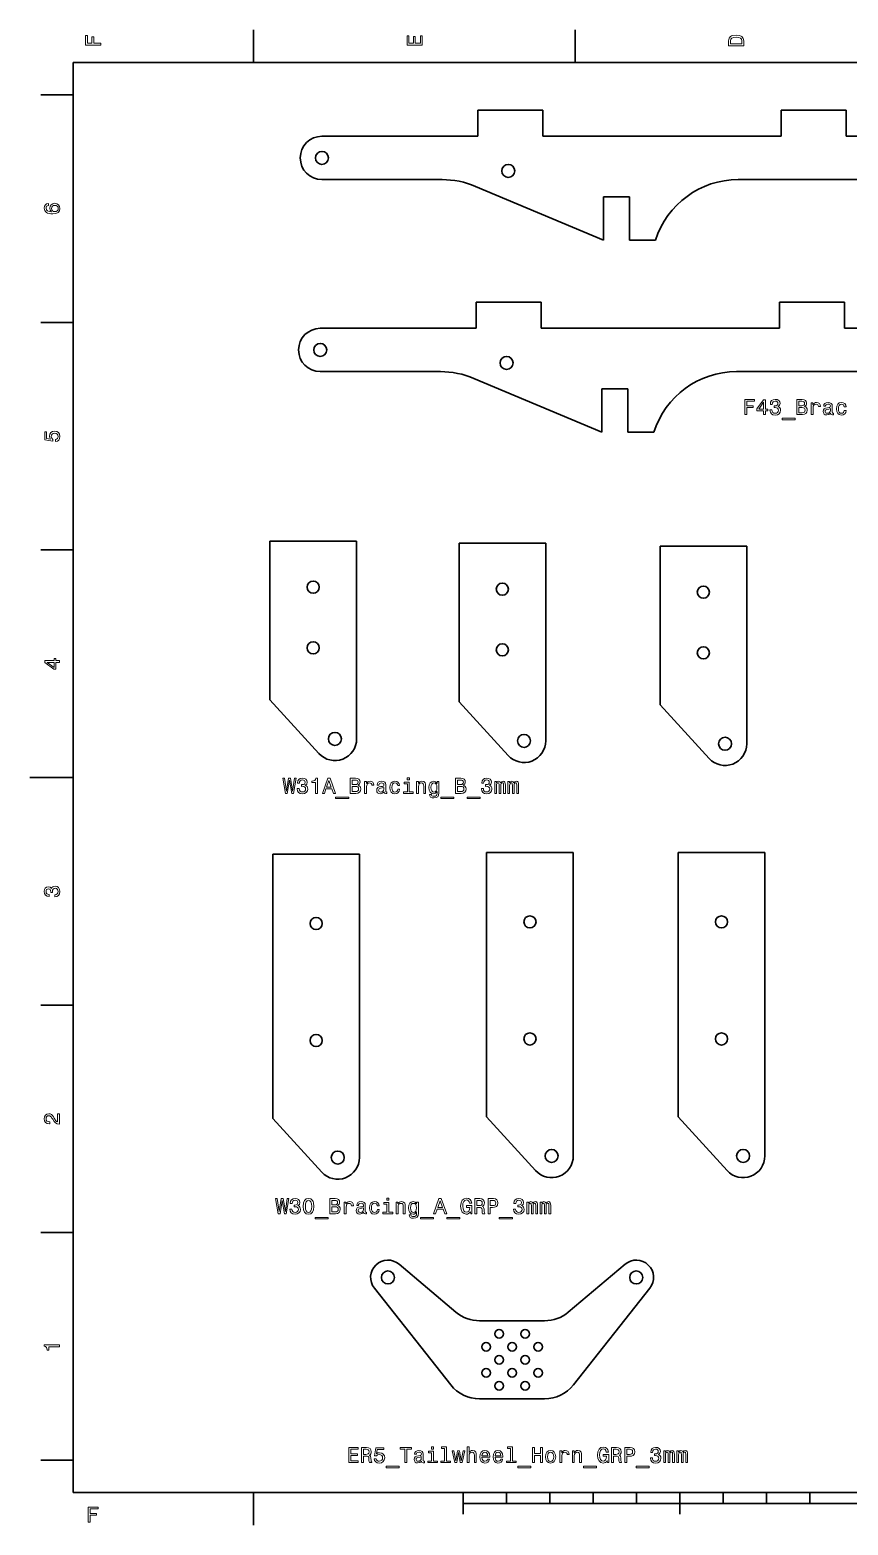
# Model space of a CAD drawing. Extents: x 0 to 400, y 0 to 350.
# Drawn here: x 0 to 188.8, y 2.5 to 347.5 of the extents above; entities that cross this region are included whole.
import ezdxf

# ---------------------------------------------------------------- set-up
doc = ezdxf.new("R2010")
doc.units = 0

msp = doc.modelspace()

# ---------------------------------------------------------------- linework, layer by layer
at = {"color": 7, "lineweight": 35}
for p, q in [((51.599998, 340), (51.599998, 347.5)), ((125.800003, 340), (125.800003, 347.5)), ((390, 340), (10, 340)), ((10, 340), (10, 10)), ((10, 332.5), (2.5, 332.5)), ((103.396164, 328.960968), (118.396164, 328.960968)), ((103.396164, 328.960968), (103.396164, 322.960968)), ((118.396164, 322.960968), (118.396164, 328.960968)), ((173.396164, 328.960968), (188.396164, 328.960968)), ((173.396164, 328.960968), (173.396164, 322.960968)), ((188.396164, 322.960968), (188.396164, 328.960968)), ((67.396164, 322.960968), (103.396164, 322.960968)), ((118.396164, 322.960968), (173.396164, 322.960968)), ((188.396164, 322.960968), (228.396164, 322.960968)), ((67.396164, 312.960968), (95.107346, 312.960968)), ((132.396164, 298.960968), (102.868484, 311.393677)), ((163.474945, 312.960968), (253.317383, 312.960968)), ((132.396164, 308.960968), (132.396164, 298.960968)), ((132.396164, 308.960968), (138.396164, 308.960968)), ((138.396164, 298.960968), (138.396164, 308.960968)), ((138.396164, 298.960968), (144.396164, 298.960968)), ((103.007401, 284.6474), (118.007401, 284.6474)), ((103.007401, 284.6474), (103.007401, 278.6474)), ((118.007401, 278.6474), (118.007401, 284.6474)), ((173.007401, 284.6474), (188.007401, 284.6474)), ((173.007401, 284.6474), (173.007401, 278.6474)), ((188.007401, 278.6474), (188.007401, 284.6474)), ((10, 280), (2.5, 280)), ((67.007401, 278.6474), (103.007401, 278.6474)), ((118.007401, 278.6474), (173.007401, 278.6474)), ((188.007401, 278.6474), (228.007401, 278.6474)), ((67.007401, 268.6474), (94.718582, 268.6474)), ((132.007401, 254.647385), (102.479721, 267.080078)), ((163.086182, 268.6474), (252.928619, 268.6474)), ((132.007401, 264.6474), (132.007401, 254.647385)), ((132.007401, 264.6474), (138.007401, 264.6474)), ((138.007401, 254.647385), (138.007401, 264.6474)), ((138.007401, 254.647385), (144.007401, 254.647385)), ((55.390141, 229.512695), (55.390141, 192.912704)), ((55.390141, 229.512695), (75.390137, 229.512695)), ((75.390137, 183.912704), (75.390137, 229.512695)), ((99.024689, 229.057861), (99.024689, 192.457855)), ((99.024689, 229.057861), (119.024689, 229.057861)), ((119.024689, 183.457855), (119.024689, 229.057861)), ((145.418686, 228.37558), (145.418686, 191.775589)), ((145.418686, 228.37558), (165.418686, 228.37558)), ((165.418686, 182.775589), (165.418686, 228.37558)), ((10, 227.5), (2.5, 227.5)), ((66.699493, 180.539413), (55.390141, 192.912704)), ((110.334045, 180.084564), (99.024689, 192.457855)), ((156.728043, 179.402298), (145.418686, 191.775589)), ((10, 175), (0, 175)), ((56.043617, 157.305878), (56.043617, 96.30587)), ((56.043617, 157.305878), (76.043617, 157.305878)), ((76.043617, 87.30587), (76.043617, 157.305878)), ((105.397903, 157.674194), (105.397903, 96.674194)), ((105.397903, 157.674194), (125.397903, 157.674194)), ((125.397903, 87.674194), (125.397903, 157.674194)), ((149.595779, 157.674194), (149.595779, 96.674194)), ((149.595779, 157.674194), (169.595779, 157.674194)), ((169.595779, 87.674194), (169.595779, 157.674194)), ((10, 122.5), (2.5, 122.5)), ((116.70726, 84.300896), (105.397903, 96.674194)), ((160.905136, 84.300896), (149.595779, 96.674194)), ((67.352974, 83.932571), (56.043617, 96.30587)), ((10, 70), (2.5, 70)), ((98.309738, 51.635418), (85.205719, 62.694073)), ((124.242142, 51.635418), (137.346161, 62.694073)), ((79.488724, 57.155647), (97.128586, 34.854645)), ((143.063156, 57.155647), (125.423294, 34.854645)), ((118.77594, 49.637154), (103.77594, 49.637154)), ((103.77594, 31.637154), (118.77594, 31.637154)), ((10, 17.5), (2.5, 17.5)), ((10, 10), (390, 10)), ((51.599998, 10), (51.599998, 2.5)), ((100, 10), (100, 5)), ((100, 7.5), (300, 7.5)), ((110, 10), (110, 7.5)), ((120, 10), (120, 7.5)), ((130, 10), (130, 7.5)), ((140, 10), (140, 7.5)), ((150, 10), (150, 5)), ((160, 10), (160, 7.5)), ((170, 10), (170, 7.5)), ((180, 10), (180, 7.5))]:
    msp.add_line(p, q, dxfattribs=at)
at = {"color": 7, "lineweight": 13}
for points in [[(16.333214, 343.966156), (16.333214, 344.43515), (14.724424, 344.43515), (14.724424, 345.907776), (14.305836, 345.907776), (14.305836, 344.43515), (13.256845, 344.43515), (13.256845, 346.245697), (12.833214, 346.245697), (12.833214, 343.966156)], [(90.533211, 343.940918), (90.533211, 346.159943), (90.109581, 346.159943), (90.109581, 344.404907), (88.924423, 344.404907), (88.924423, 345.968292), (88.505836, 345.968292), (88.505836, 344.404907), (87.456841, 344.404907), (87.456841, 346.119598), (87.033211, 346.119598), (87.033211, 343.940918)], [(161.2332, 344.994965), (161.2332, 343.829987), (164.7332, 343.829987), (164.7332, 344.994965), (164.622253, 345.544678), (164.284348, 345.953186), (163.734634, 346.205322), (162.9832, 346.296112), (162.216629, 346.215424), (161.914032, 346.114563), (161.671967, 345.973358), (161.344147, 345.56485), (161.263458, 345.297546)], [(161.651794, 344.959656), (161.727432, 345.342957), (161.959427, 345.605194), (162.372971, 345.761536), (162.9832, 345.811951), (163.573257, 345.7565), (163.986801, 345.600159), (164.233917, 345.332855), (164.314606, 344.959656), (164.314606, 344.299011), (161.651794, 344.299011)], [(4.276297, 307.460388), (3.867795, 307.364563), (3.565202, 307.14267), (3.373559, 306.799713), (3.307997, 306.355927), (3.3433, 306.05835), (3.439121, 305.801147), (3.595461, 305.574219), (3.817363, 305.382568), (4.094741, 305.231262), (4.432637, 305.120331), (4.831052, 305.049713), (5.279899, 305.029541), (5.996037, 305.110229), (6.51549, 305.357361), (6.82817, 305.755768), (6.934078, 306.300446), (6.8433, 306.789642), (6.606268, 307.162842), (6.233069, 307.404907), (5.759006, 307.490631), (5.2799, 307.404907), (4.911744, 307.172913), (4.679755, 306.81485), (4.599063, 306.371033), (4.699928, 305.891937), (4.987392, 305.533875), (4.432637, 305.609528), (4.034222, 305.770905), (3.79719, 306.018005), (3.716499, 306.360962), (3.756845, 306.613129), (3.862752, 306.804749), (4.039265, 306.930847), (4.276297, 306.996399)], [(5.764049, 307.001434), (6.081772, 306.945984), (6.323847, 306.804749), (6.485231, 306.57782), (6.535663, 306.29541), (6.48523, 305.997833), (6.328891, 305.770905), (6.086816, 305.624634), (5.769093, 305.579254), (5.456412, 305.6297), (5.21938, 305.770905), (5.068084, 306.002899), (5.012609, 306.315582), (5.068084, 306.587891), (5.214337, 306.804749), (5.451369, 306.945984)], [(164.955322, 258.728149), (165.424347, 258.728149), (165.424347, 260.336945), (166.896973, 260.336945), (166.896973, 260.755524), (165.424347, 260.755524), (165.424347, 261.804504), (167.234863, 261.804504), (167.234863, 262.228149), (164.955322, 262.228149)], [(170.790344, 259.827576), (170.790344, 259.792267), (170.871033, 259.308105), (171.108063, 258.945007), (171.481262, 258.713013), (171.975494, 258.627289), (172.5, 258.713013), (172.893372, 258.934937), (173.145523, 259.287933), (173.236313, 259.741852), (173.195953, 260.039398), (173.085007, 260.281464), (172.903458, 260.468048), (172.661377, 260.604218), (172.989182, 260.876556), (173.105179, 261.310272), (173.029541, 261.703644), (172.812683, 262.00119), (172.459656, 262.187805), (171.975494, 262.253357), (171.521606, 262.172668), (171.17363, 261.950775), (170.946686, 261.597748), (170.871033, 261.128723), (170.871033, 261.093414), (171.319885, 261.093414), (171.360229, 261.416199), (171.491348, 261.648193), (171.703171, 261.789398), (172.000717, 261.839813), (172.26297, 261.799469), (172.454605, 261.693573), (172.570602, 261.522095), (172.615982, 261.2901), (172.570602, 261.042999), (172.44957, 260.876556), (172.237747, 260.775696), (171.950287, 260.745453), (171.753601, 260.750488), (171.753601, 260.352081), (172.000717, 260.362152), (172.318436, 260.316772), (172.555466, 260.19574), (172.696686, 259.999054), (172.747116, 259.741852), (172.691635, 259.449341), (172.54538, 259.232483), (172.3134, 259.096313), (172.005753, 259.050903), (171.688034, 259.101349), (171.456039, 259.252655), (171.309799, 259.49472), (171.254318, 259.827576)], [(178.763687, 260.619354), (179.116714, 260.911865), (179.207489, 261.108551), (179.237747, 261.350616), (179.17218, 261.728882), (178.975494, 262.00119), (178.657776, 262.167633), (178.213974, 262.228149), (176.968292, 262.228149), (176.968292, 258.728149), (178.284576, 258.728149), (178.753601, 258.798767), (179.101578, 259.005524), (179.318436, 259.333344), (179.394089, 259.77713), (179.348694, 260.074677), (179.227661, 260.321808), (179.030975, 260.503357)], [(169.302582, 258.728149), (169.756485, 258.728149), (169.756485, 259.595581), (170.255753, 259.595581), (170.255753, 259.999054), (169.756485, 259.999054), (169.756485, 262.152496), (169.297546, 262.152496), (167.764404, 260.039398), (167.764404, 259.595581), (169.302582, 259.595581)], [(168.188034, 259.999054), (169.302582, 261.567474), (169.302582, 259.999054)], [(178.118149, 260.775696), (177.432266, 260.775696), (177.432266, 261.80957), (178.158493, 261.80957), (178.430832, 261.779297), (178.622467, 261.688538), (178.738464, 261.532196), (178.778809, 261.300201), (178.733429, 261.068207), (178.612381, 260.90683), (178.405609, 260.805969)], [(178.229095, 259.146729), (177.432266, 259.146729), (177.432266, 260.352081), (178.183716, 260.352081), (178.501434, 260.316772), (178.728378, 260.210846), (178.864548, 260.029297), (178.909943, 259.767059), (178.864548, 259.489685), (178.738464, 259.298035), (178.526657, 259.182037)], [(180.291779, 258.728149), (180.73558, 258.728149), (180.73558, 260.276428), (180.780975, 260.649628), (180.917145, 260.916901), (181.139038, 261.078308), (181.4366, 261.133759), (181.658493, 261.09848), (181.824921, 260.997589), (181.925781, 260.826141), (181.96109, 260.594147), (182.409943, 260.594147), (182.349426, 261.002655), (182.182999, 261.295166), (181.905609, 261.47168), (181.527374, 261.532196), (181.270172, 261.491852), (181.048264, 261.390961), (180.851578, 261.219513), (180.695236, 260.987518), (180.695236, 261.436371), (180.291779, 261.436371)], [(184.770172, 259.081177), (184.770172, 259.06604), (184.79538, 258.894562), (184.871033, 258.773529), (185.188751, 258.677704), (185.435883, 258.718048), (185.435883, 259.061005), (185.329971, 259.045868), (185.188751, 259.11142), (185.163544, 259.313171), (185.163544, 260.715179), (185.103027, 261.073242), (184.926514, 261.325409), (184.618866, 261.476715), (184.18515, 261.532196), (183.76152, 261.47168), (183.448837, 261.300201), (183.252151, 261.032898), (183.1866, 260.679871), (183.1866, 260.649628), (183.585007, 260.649628), (183.620316, 260.86142), (183.731262, 261.012726), (183.912811, 261.103516), (184.170029, 261.138824), (184.417145, 261.113586), (184.593658, 261.037933), (184.699554, 260.90683), (184.734863, 260.725281), (184.714691, 260.513458), (184.634003, 260.407532), (184.432266, 260.357117), (184.054031, 260.316772), (183.620316, 260.225983), (183.312683, 260.064606), (183.131119, 259.812439), (183.075638, 259.43924), (183.126068, 259.106384), (183.28241, 258.859283), (183.534576, 258.702942), (183.882568, 258.647461), (184.351578, 258.753357)], [(184.719742, 259.67627), (184.65921, 259.414032), (184.497833, 259.212311), (184.255753, 259.081177), (183.958206, 259.035797), (183.766571, 259.061005), (183.630402, 259.141693), (183.544662, 259.282898), (183.51944, 259.479584), (183.539627, 259.656097), (183.620316, 259.782196), (183.943085, 259.923401), (184.351578, 259.983917), (184.719742, 260.10495)], [(187.92218, 260.538666), (188.360947, 260.538666), (188.270172, 260.942139), (188.053314, 261.259857), (187.715408, 261.456543), (187.276657, 261.532196), (186.792511, 261.431305), (186.424347, 261.148895), (186.192352, 260.689972), (186.111664, 260.074677), (186.187317, 259.464447), (186.414261, 259.010559), (186.772339, 258.728149), (187.26152, 258.632324), (187.695236, 258.707977), (188.033142, 258.9198), (188.265121, 259.252655), (188.365997, 259.696442), (187.942352, 259.696442), (187.866714, 259.414032), (187.725494, 259.202209), (187.523773, 259.071075), (187.276657, 259.030731), (186.969025, 259.096313), (186.747116, 259.298035), (186.610947, 259.625854), (186.565552, 260.089813), (186.610947, 260.543701), (186.752151, 260.871521), (186.979095, 261.073242), (187.276657, 261.14386), (187.538895, 261.09848), (187.73558, 260.982483), (187.866714, 260.790833)], [(173.579239, 257.890961), (173.579239, 257.537933), (176.615265, 257.537933), (176.615265, 257.890961)], [(5.920389, 252.499283), (6.333934, 252.610229), (6.656701, 252.857361), (6.858429, 253.220474), (6.934078, 253.684448), (6.8433, 254.193817), (6.596182, 254.592224), (6.20281, 254.844391), (5.698487, 254.940201), (5.229467, 254.854477), (4.861311, 254.612396), (4.624279, 254.234161), (4.538545, 253.744965), (4.599063, 253.366714), (4.76549, 253.074219), (3.822406, 253.215424), (3.822406, 254.748566), (3.408862, 254.748566), (3.408862, 252.877533), (5.26477, 252.600143), (5.26477, 253.003601), (5.027738, 253.296112), (4.942003, 253.669312), (4.997478, 253.992081), (5.158862, 254.239197), (5.40598, 254.395538), (5.723703, 254.451019), (6.041427, 254.395538), (6.288545, 254.234161), (6.444885, 253.987045), (6.50036, 253.669312), (6.465058, 253.402023), (6.349063, 253.195251), (6.167507, 253.043961), (5.920389, 252.968307)], [(6.833213, 201.52739), (6.833213, 201.981277), (5.965778, 201.981277), (5.965778, 202.48056), (5.56232, 202.48056), (5.56232, 201.981277), (3.408862, 201.981277), (3.408862, 201.522339), (5.521974, 199.989197), (5.965778, 199.989197), (5.965778, 201.52739)], [(5.56232, 200.412827), (3.993876, 201.52739), (5.56232, 201.52739)], [(58.958126, 171.331955), (59.401928, 171.331955), (59.906254, 174.367981), (60.425705, 171.331955), (60.849335, 171.331955), (61.464611, 174.837006), (61.06115, 174.837006), (60.627434, 171.856445), (60.128155, 174.837006), (59.689392, 174.837006), (59.200199, 171.856445), (58.766483, 174.837006), (58.35294, 174.837006)], [(61.676426, 172.431381), (61.676426, 172.396072), (61.757118, 171.911926), (61.994148, 171.548813), (62.367348, 171.316818), (62.861584, 171.231094), (63.386078, 171.316818), (63.779449, 171.538727), (64.031616, 171.891754), (64.122391, 172.345642), (64.082047, 172.643188), (63.971092, 172.885269), (63.789536, 173.071869), (63.547462, 173.208038), (63.875275, 173.480377), (63.991268, 173.914093), (63.915619, 174.307465), (63.698761, 174.605011), (63.345734, 174.791611), (62.861584, 174.857178), (62.407692, 174.776474), (62.059711, 174.554581), (61.832764, 174.201553), (61.757118, 173.732529), (61.757118, 173.697235), (62.205963, 173.697235), (62.246311, 174.019989), (62.377434, 174.251984), (62.589249, 174.393188), (62.886799, 174.443634), (63.149048, 174.403275), (63.340691, 174.297379), (63.456684, 174.1259), (63.502075, 173.893921), (63.456684, 173.64679), (63.335648, 173.480377), (63.123833, 173.379501), (62.836369, 173.349243), (62.639683, 173.354294), (62.639683, 172.955872), (62.886799, 172.965958), (63.204521, 172.920578), (63.441555, 172.79953), (63.582764, 172.602844), (63.633198, 172.345642), (63.577721, 172.053131), (63.431469, 171.836273), (63.199478, 171.700104), (62.891842, 171.654724), (62.57412, 171.705154), (62.342133, 171.856445), (62.195877, 172.098526), (62.140404, 172.431381)], [(65.892563, 171.331955), (66.351494, 171.331955), (66.351494, 174.857178), (66.00856, 174.857178), (65.917778, 174.54953), (65.736221, 174.342758), (65.458847, 174.221725), (65.075562, 174.181381), (65.075562, 173.823303), (65.892563, 173.823303)], [(67.486221, 171.331955), (67.950203, 171.331955), (68.318359, 172.360779), (69.715332, 172.360779), (70.083488, 171.331955), (70.557549, 171.331955), (69.276566, 174.837006), (68.762161, 174.837006)], [(68.479736, 172.789444), (69.019363, 174.332672), (69.55899, 172.789444)], [(75.721817, 173.22316), (76.074844, 173.515671), (76.165619, 173.712357), (76.195877, 173.954437), (76.130318, 174.332672), (75.933632, 174.605011), (75.615906, 174.771439), (75.172104, 174.831955), (73.926422, 174.831955), (73.926422, 171.331955), (75.242706, 171.331955), (75.711731, 171.402557), (76.059708, 171.609329), (76.276566, 171.937149), (76.352219, 172.380951), (76.306831, 172.678497), (76.185791, 172.925613), (75.989105, 173.107178)], [(75.076279, 173.379501), (74.390404, 173.379501), (74.390404, 174.413361), (75.116623, 174.413361), (75.388962, 174.383102), (75.580605, 174.292328), (75.696594, 174.135986), (75.736946, 173.904007), (75.691559, 173.672012), (75.570518, 173.510635), (75.363747, 173.40976)], [(75.187233, 171.750549), (74.390404, 171.750549), (74.390404, 172.955872), (75.141846, 172.955872), (75.459564, 172.920578), (75.686508, 172.814667), (75.822678, 172.633102), (75.868073, 172.370865), (75.822678, 172.093475), (75.696594, 171.90184), (75.484787, 171.785843)], [(77.249908, 171.331955), (77.693718, 171.331955), (77.693718, 172.880219), (77.739105, 173.253418), (77.875275, 173.520721), (78.097176, 173.682098), (78.39473, 173.737579), (78.616623, 173.702271), (78.783051, 173.60141), (78.883919, 173.429932), (78.91922, 173.197952), (79.368073, 173.197952), (79.307549, 173.606445), (79.141121, 173.898956), (78.863747, 174.07547), (78.485504, 174.135986), (78.228302, 174.095642), (78.006393, 173.994781), (77.809708, 173.823303), (77.653366, 173.591324), (77.653366, 174.040161), (77.249908, 174.040161)], [(81.728302, 171.684982), (81.728302, 171.669846), (81.753517, 171.498383), (81.829163, 171.37735), (82.146889, 171.281525), (82.394005, 171.321869), (82.394005, 171.66481), (82.288101, 171.649673), (82.146889, 171.71524), (82.121674, 171.916977), (82.121674, 173.318985), (82.061157, 173.677063), (81.884644, 173.929214), (81.577003, 174.080521), (81.143288, 174.135986), (80.71965, 174.07547), (80.406975, 173.904007), (80.210289, 173.636703), (80.14473, 173.283691), (80.14473, 173.253418), (80.543137, 173.253418), (80.578445, 173.46524), (80.689392, 173.616531), (80.870949, 173.707321), (81.128159, 173.742615), (81.375275, 173.717407), (81.551788, 173.641754), (81.657692, 173.510635), (81.692993, 173.329071), (81.672821, 173.117264), (81.592133, 173.011353), (81.390404, 172.960922), (81.012161, 172.920578), (80.578445, 172.829788), (80.270805, 172.668411), (80.089249, 172.416245), (80.033775, 172.043045), (80.084206, 171.71019), (80.240547, 171.463074), (80.492706, 171.306732), (80.840691, 171.251266), (81.309708, 171.357178)], [(81.677872, 172.280075), (81.617348, 172.017838), (81.455963, 171.816101), (81.21389, 171.684982), (80.916336, 171.639587), (80.724701, 171.66481), (80.588531, 171.745499), (80.502792, 171.886703), (80.477577, 172.083389), (80.497757, 172.259903), (80.578445, 172.385986), (80.901215, 172.527206), (81.309708, 172.587723), (81.677872, 172.708755)], [(84.880318, 173.142471), (85.319077, 173.142471), (85.228302, 173.545929), (85.011444, 173.863663), (84.673546, 174.060349), (84.234787, 174.135986), (83.750633, 174.035126), (83.382477, 173.752701), (83.15049, 173.293777), (83.069794, 172.678497), (83.145447, 172.068268), (83.372391, 171.61438), (83.730461, 171.331955), (84.21965, 171.23613), (84.653374, 171.311783), (84.991272, 171.52359), (85.223251, 171.856445), (85.32412, 172.300247), (84.90049, 172.300247), (84.824844, 172.017838), (84.683632, 171.806015), (84.481903, 171.674896), (84.234787, 171.634552), (83.927147, 171.700104), (83.705246, 171.90184), (83.569077, 172.229645), (83.523689, 172.693634), (83.569077, 173.147522), (83.710289, 173.475327), (83.937233, 173.677063), (84.234787, 173.747665), (84.497032, 173.702271), (84.693718, 173.586273), (84.824844, 173.394638)], [(87.548187, 171.705154), (87.548187, 173.949387), (86.408417, 173.949387), (86.408417, 173.571152), (87.104378, 173.571152), (87.104378, 171.705154), (86.196594, 171.705154), (86.196594, 171.331955), (88.466049, 171.331955), (88.466049, 171.705154)], [(87.563309, 174.952988), (87.094292, 174.952988), (87.094292, 174.448669), (87.563309, 174.448669)], [(89.227577, 171.331955), (89.671379, 171.331955), (89.671379, 172.895355), (89.716766, 173.253418), (89.863022, 173.515671), (90.089966, 173.677063), (90.392563, 173.737579), (90.634636, 173.687149), (90.785934, 173.55098), (90.861588, 173.324036), (90.886795, 173.021439), (90.886795, 171.331955), (91.330597, 171.331955), (91.330597, 173.112213), (91.310425, 173.470276), (91.21965, 173.767838), (90.922104, 174.040161), (90.45813, 174.135986), (90.20092, 174.100693), (89.984062, 174.004868), (89.797462, 173.843475), (89.651207, 173.626617), (89.651207, 174.040161), (89.227577, 174.040161)], [(94.371674, 171.452988), (94.371674, 174.040161), (93.948036, 174.040161), (93.948036, 173.60141), (93.600052, 173.999817), (93.388237, 174.100693), (93.151207, 174.135986), (92.722534, 174.035126), (92.389679, 173.752701), (92.172821, 173.298813), (92.097168, 172.688583), (92.172821, 172.073303), (92.389679, 171.619415), (92.722534, 171.331955), (93.151207, 171.23613), (93.39328, 171.271439), (93.595016, 171.362213), (93.948036, 171.745499), (93.948036, 171.362213), (93.907692, 171.059616), (93.796738, 170.842758), (93.584923, 170.716675), (93.267197, 170.671295), (92.989822, 170.701553), (92.793137, 170.777206), (92.677139, 170.908325), (92.641846, 171.084839), (92.213165, 171.084839), (92.213165, 171.064667), (92.278732, 170.741898), (92.480453, 170.499817), (92.803223, 170.343475), (93.241989, 170.28801), (93.766479, 170.363663), (94.114464, 170.57547), (94.31115, 170.943634)], [(92.556107, 172.688583), (92.601494, 173.137436), (92.737663, 173.470276), (92.949478, 173.666962), (93.231903, 173.737579), (93.529449, 173.666962), (93.75135, 173.470276), (93.88752, 173.137436), (93.93795, 172.688583), (93.88752, 172.229645), (93.75135, 171.90184), (93.529449, 171.700104), (93.231903, 171.634552), (92.949478, 171.700104), (92.737663, 171.90184), (92.601494, 172.234695)], [(100.009995, 173.22316), (100.363022, 173.515671), (100.453796, 173.712357), (100.484055, 173.954437), (100.418495, 174.332672), (100.221809, 174.605011), (99.904083, 174.771439), (99.460281, 174.831955), (98.214607, 174.831955), (98.214607, 171.331955), (99.530884, 171.331955), (99.999908, 171.402557), (100.347893, 171.609329), (100.564751, 171.937149), (100.640396, 172.380951), (100.595009, 172.678497), (100.473969, 172.925613), (100.277283, 173.107178)], [(99.364456, 173.379501), (98.678581, 173.379501), (98.678581, 174.413361), (99.404808, 174.413361), (99.677139, 174.383102), (99.86879, 174.292328), (99.984779, 174.135986), (100.025124, 173.904007), (99.979736, 173.672012), (99.858704, 173.510635), (99.651924, 173.40976)], [(99.475418, 171.750549), (98.678581, 171.750549), (98.678581, 172.955872), (99.430023, 172.955872), (99.747742, 172.920578), (99.974693, 172.814667), (100.110855, 172.633102), (100.15625, 172.370865), (100.110855, 172.093475), (99.984779, 171.90184), (99.772964, 171.785843)], [(104.18074, 172.431381), (104.18074, 172.396072), (104.261429, 171.911926), (104.498466, 171.548813), (104.871666, 171.316818), (105.365906, 171.231094), (105.890396, 171.316818), (106.283768, 171.538727), (106.535934, 171.891754), (106.626709, 172.345642), (106.586365, 172.643188), (106.47541, 172.885269), (106.293854, 173.071869), (106.051781, 173.208038), (106.379593, 173.480377), (106.495583, 173.914093), (106.419937, 174.307465), (106.203079, 174.605011), (105.850052, 174.791611), (105.365906, 174.857178), (104.91201, 174.776474), (104.564026, 174.554581), (104.337082, 174.201553), (104.261429, 173.732529), (104.261429, 173.697235), (104.710281, 173.697235), (104.750626, 174.019989), (104.881752, 174.251984), (105.093567, 174.393188), (105.391113, 174.443634), (105.653366, 174.403275), (105.845009, 174.297379), (105.960999, 174.1259), (106.006393, 173.893921), (105.960999, 173.64679), (105.839966, 173.480377), (105.628143, 173.379501), (105.340683, 173.349243), (105.143997, 173.354294), (105.143997, 172.955872), (105.391113, 172.965958), (105.708839, 172.920578), (105.945877, 172.79953), (106.087082, 172.602844), (106.137512, 172.345642), (106.082039, 172.053131), (105.935791, 171.836273), (105.703796, 171.700104), (105.396164, 171.654724), (105.078438, 171.705154), (104.846451, 171.856445), (104.700195, 172.098526), (104.644714, 172.431381)], [(107.267197, 171.331955), (107.675697, 171.331955), (107.675697, 173.142471), (107.700912, 173.41481), (107.776566, 173.611496), (107.892563, 173.727493), (108.043854, 173.772873), (108.164886, 173.732529), (108.245583, 173.631668), (108.285934, 173.46019), (108.301056, 173.233246), (108.301056, 171.331955), (108.684341, 171.331955), (108.684341, 173.142471), (108.709564, 173.40976), (108.78521, 173.606445), (108.90625, 173.727493), (109.057541, 173.772873), (109.178581, 173.732529), (109.259277, 173.631668), (109.309708, 173.233246), (109.309708, 171.331955), (109.718201, 171.331955), (109.718201, 173.202988), (109.692993, 173.591324), (109.612297, 173.88887), (109.450912, 174.070435), (109.188667, 174.135986), (108.881027, 174.035126), (108.643997, 173.742615), (108.457397, 174.030075), (108.144714, 174.135986), (107.857254, 174.035126), (107.660568, 173.752701), (107.660568, 174.040161), (107.267197, 174.040161)], [(110.303223, 171.331955), (110.711716, 171.331955), (110.711716, 173.142471), (110.736938, 173.41481), (110.812584, 173.611496), (110.928574, 173.727493), (111.07988, 173.772873), (111.200912, 173.732529), (111.281601, 173.631668), (111.321953, 173.46019), (111.337082, 173.233246), (111.337082, 171.331955), (111.720367, 171.331955), (111.720367, 173.142471), (111.745583, 173.40976), (111.821228, 173.606445), (111.942268, 173.727493), (112.093567, 173.772873), (112.2146, 173.732529), (112.295296, 173.631668), (112.345726, 173.233246), (112.345726, 171.331955), (112.754227, 171.331955), (112.754227, 173.202988), (112.729012, 173.591324), (112.648315, 173.88887), (112.486938, 174.070435), (112.224686, 174.135986), (111.917053, 174.035126), (111.680023, 173.742615), (111.493423, 174.030075), (111.18074, 174.135986), (110.89328, 174.035126), (110.696594, 173.752701), (110.696594, 174.040161), (110.303223, 174.040161)], [(70.537376, 170.494781), (70.537376, 170.141754), (73.573402, 170.141754), (73.573402, 170.494781)], [(94.825562, 170.494781), (94.825562, 170.141754), (97.86158, 170.141754), (97.86158, 170.494781)], [(100.897598, 170.494781), (100.897598, 170.141754), (103.933624, 170.141754), (103.933624, 170.494781)], [(5.733789, 147.479111), (5.769093, 147.479111), (6.253242, 147.559799), (6.616354, 147.796829), (6.848343, 148.170029), (6.934078, 148.664276), (6.848343, 149.188766), (6.626441, 149.582138), (6.273415, 149.834305), (5.819525, 149.925079), (5.521974, 149.884735), (5.2799, 149.773788), (5.0933, 149.592224), (4.957133, 149.350143), (4.684798, 149.677963), (4.251081, 149.793961), (3.857709, 149.718307), (3.560158, 149.50145), (3.373559, 149.148422), (3.307997, 148.664276), (3.388689, 148.210388), (3.610591, 147.862396), (3.963617, 147.635452), (4.432637, 147.559799), (4.467939, 147.559799), (4.467939, 148.008652), (4.145173, 148.048996), (3.913184, 148.180115), (3.771974, 148.391937), (3.721542, 148.689484), (3.761888, 148.951736), (3.867795, 149.143372), (4.039265, 149.259369), (4.271254, 149.304764), (4.518372, 149.259369), (4.684798, 149.138336), (4.785663, 148.926514), (4.815922, 148.639053), (4.810879, 148.442368), (5.209294, 148.442368), (5.199208, 148.689484), (5.244596, 149.007217), (5.365634, 149.244247), (5.56232, 149.385452), (5.819525, 149.435883), (6.112032, 149.380417), (6.328891, 149.234161), (6.465058, 149.002167), (6.510447, 148.694534), (6.460014, 148.376801), (6.308718, 148.144821), (6.066643, 147.998566), (5.733789, 147.943085)], [(6.833213, 95.019447), (6.833213, 97.425072), (6.399496, 97.425072), (6.399496, 95.523773), (6.162464, 95.629684), (5.965778, 95.811241), (5.607709, 96.371033), (5.456412, 96.668587), (5.239553, 97.001442), (4.987392, 97.238472), (4.689841, 97.374641), (4.351945, 97.425072), (3.928314, 97.339333), (3.595461, 97.102303), (3.383646, 96.739189), (3.307997, 96.270172), (3.393732, 95.786018), (3.630764, 95.41787), (4.009006, 95.180832), (4.508286, 95.100143), (4.578891, 95.100143), (4.578891, 95.559074), (4.538545, 95.559074), (4.195605, 95.604462), (3.943444, 95.740631), (3.782061, 95.957489), (3.726585, 96.244957), (3.777017, 96.53746), (3.903098, 96.754318), (4.099784, 96.895531), (4.346902, 96.945961), (4.578891, 96.91066), (4.775577, 96.814842), (4.947046, 96.653458), (5.098343, 96.431557), (5.259727, 96.134003), (5.572406, 95.639771), (5.90526, 95.291786), (6.308718, 95.085014), (6.818084, 95.019447)], [(57.279266, 74.336411), (57.723068, 74.336411), (58.227394, 77.372437), (58.746845, 74.336411), (59.170475, 74.336411), (59.785751, 77.841454), (59.38229, 77.841454), (58.948574, 74.860909), (58.449295, 77.841454), (58.010532, 77.841454), (57.521339, 74.860909), (57.087624, 77.841454), (56.67408, 77.841454)], [(59.997566, 75.435837), (59.997566, 75.400528), (60.078259, 74.916382), (60.315289, 74.553268), (60.688488, 74.321281), (61.182724, 74.235542), (61.707218, 74.321281), (62.100594, 74.543182), (62.352753, 74.89621), (62.443531, 75.350098), (62.403183, 75.647652), (62.292233, 75.889725), (62.11068, 76.076324), (61.868603, 76.212494), (62.196411, 76.484825), (62.312408, 76.918541), (62.236759, 77.311913), (62.019901, 77.609467), (61.666874, 77.796066), (61.182724, 77.861626), (60.728832, 77.780937), (60.380852, 77.559036), (60.153904, 77.206009), (60.078259, 76.736984), (60.078259, 76.701683), (60.527103, 76.701683), (60.567451, 77.024452), (60.698574, 77.256439), (60.910389, 77.397652), (61.207939, 77.448082), (61.470188, 77.407738), (61.661831, 77.301826), (61.777824, 77.130356), (61.823212, 76.898369), (61.777824, 76.651253), (61.656788, 76.484825), (61.444973, 76.383965), (61.157509, 76.353699), (60.960823, 76.358742), (60.960823, 75.960327), (61.207939, 75.970413), (61.525665, 75.925026), (61.762695, 75.803993), (61.903904, 75.607307), (61.954338, 75.350098), (61.898861, 75.057594), (61.752609, 74.840736), (61.520622, 74.704567), (61.212982, 74.65918), (60.89526, 74.70961), (60.663273, 74.860909), (60.517017, 75.102982), (60.461544, 75.435837)], [(63.089066, 76.046066), (63.164711, 75.25428), (63.401745, 74.689438), (63.779987, 74.346497), (64.304482, 74.235542), (64.823936, 74.346497), (65.202179, 74.689438), (65.434166, 75.25428), (65.514854, 76.046066), (65.434166, 76.832809), (65.338341, 77.145485), (65.202179, 77.402695), (64.823936, 77.745636), (64.304482, 77.861626), (63.779987, 77.745636), (63.401745, 77.397652), (63.164711, 76.832809)], [(63.573215, 76.046066), (63.61356, 76.656296), (63.739639, 77.095055), (63.966587, 77.352264), (64.304482, 77.443039), (64.637337, 77.352264), (64.864281, 77.095055), (64.990364, 76.656296), (65.030708, 76.046066), (64.990364, 75.430794), (64.864281, 74.992027), (64.637337, 74.734825), (64.304482, 74.649094), (63.966587, 74.734825), (63.739639, 74.992027), (63.61356, 75.430794)], [(71.006927, 76.227623), (71.359955, 76.520126), (71.450737, 76.716812), (71.480995, 76.958893), (71.415436, 77.337128), (71.21875, 77.609467), (70.901024, 77.775894), (70.457222, 77.836411), (69.21154, 77.836411), (69.21154, 74.336411), (70.527824, 74.336411), (70.996841, 74.407013), (71.344826, 74.613785), (71.561684, 74.941597), (71.637337, 75.385399), (71.591949, 75.682953), (71.470909, 75.930069), (71.274223, 76.111626)], [(70.361397, 76.383965), (69.675522, 76.383965), (69.675522, 77.417824), (70.401749, 77.417824), (70.67408, 77.387566), (70.865723, 77.296783), (70.981712, 77.140442), (71.022064, 76.908455), (70.976669, 76.676468), (70.855637, 76.515083), (70.648865, 76.414223)], [(70.472351, 74.754997), (69.675522, 74.754997), (69.675522, 75.960327), (70.426956, 75.960327), (70.744682, 75.925026), (70.971626, 75.819122), (71.107796, 75.637566), (71.153183, 75.375313), (71.107796, 75.097939), (70.981712, 74.906296), (70.769897, 74.790298)], [(72.535027, 74.336411), (72.978836, 74.336411), (72.978836, 75.884682), (73.024223, 76.257881), (73.160393, 76.525169), (73.382294, 76.686554), (73.67984, 76.742027), (73.901749, 76.706726), (74.068169, 76.605865), (74.169037, 76.434395), (74.204338, 76.202408), (74.653183, 76.202408), (74.592667, 76.610909), (74.426239, 76.903412), (74.148865, 77.079926), (73.770622, 77.140442), (73.513412, 77.100098), (73.291512, 76.999237), (73.094826, 76.827766), (72.938492, 76.595779), (72.938492, 77.044624), (72.535027, 77.044624)], [(77.013412, 74.689438), (77.013412, 74.674309), (77.038635, 74.502838), (77.114281, 74.381798), (77.432007, 74.28598), (77.679123, 74.326324), (77.679123, 74.669266), (77.573212, 74.654137), (77.432007, 74.719696), (77.406784, 74.921425), (77.406784, 76.323441), (77.346268, 76.681511), (77.169754, 76.93367), (76.862122, 77.084969), (76.428406, 77.140442), (76.004768, 77.079926), (75.692093, 76.908455), (75.495407, 76.641167), (75.42984, 76.288139), (75.42984, 76.257881), (75.828255, 76.257881), (75.863556, 76.469696), (75.97451, 76.620995), (76.156067, 76.711769), (76.413269, 76.74707), (76.660393, 76.721855), (76.836899, 76.64621), (76.94281, 76.515083), (76.978111, 76.333527), (76.957939, 76.121712), (76.877251, 76.015808), (76.675522, 75.96537), (76.297279, 75.925026), (75.863556, 75.834251), (75.555923, 75.672867), (75.374367, 75.420708), (75.318893, 75.047508), (75.369324, 74.714653), (75.525665, 74.467537), (75.777824, 74.311195), (76.125809, 74.255722), (76.594826, 74.361626)], [(80.165436, 76.146927), (80.604195, 76.146927), (80.513412, 76.550385), (80.296555, 76.868111), (79.958664, 77.064796), (79.519897, 77.140442), (79.035751, 77.039581), (78.667595, 76.757156), (78.435608, 76.298225), (78.354919, 75.682953), (78.430565, 75.072723), (78.657509, 74.618828), (79.015579, 74.336411), (79.504776, 74.240593), (79.938492, 74.316238), (80.276382, 74.528053), (80.508377, 74.860909), (80.609238, 75.30471), (80.185608, 75.30471), (80.109955, 75.022293), (79.96875, 74.810471), (79.767021, 74.679352), (79.519897, 74.639008), (79.212265, 74.704567), (78.990364, 74.906296), (78.854195, 75.234108), (78.808807, 75.698082), (78.854195, 76.15197), (78.995407, 76.479782), (79.222351, 76.681511), (79.519897, 76.752113), (79.78215, 76.706726), (79.978836, 76.590736), (80.109955, 76.399094)], [(82.833298, 74.70961), (82.833298, 76.953842), (81.693527, 76.953842), (81.693527, 76.575607), (82.389496, 76.575607), (82.389496, 74.70961), (81.48172, 74.70961), (81.48172, 74.336411), (83.751167, 74.336411), (83.751167, 74.70961)], [(82.848434, 77.957451), (82.37941, 77.957451), (82.37941, 77.453125), (82.848434, 77.453125)], [(84.512695, 74.336411), (84.956497, 74.336411), (84.956497, 75.899811), (85.001892, 76.257881), (85.14814, 76.520126), (85.375092, 76.681511), (85.677681, 76.742027), (85.919754, 76.691597), (86.071053, 76.555428), (86.146698, 76.328484), (86.171921, 76.025894), (86.171921, 74.336411), (86.615723, 74.336411), (86.615723, 76.116669), (86.595551, 76.474739), (86.504768, 76.772293), (86.207222, 77.044624), (85.74324, 77.140442), (85.486038, 77.105141), (85.26918, 77.009323), (85.082581, 76.847939), (84.936325, 76.631081), (84.936325, 77.044624), (84.512695, 77.044624)], [(89.656784, 74.457451), (89.656784, 77.044624), (89.233154, 77.044624), (89.233154, 76.605865), (88.885178, 77.00428), (88.673355, 77.105141), (88.436325, 77.140442), (88.007652, 77.039581), (87.674797, 76.757156), (87.457939, 76.303268), (87.382294, 75.693039), (87.457939, 75.077766), (87.674797, 74.623871), (88.007652, 74.336411), (88.436325, 74.240593), (88.678398, 74.275894), (88.880127, 74.366669), (89.233154, 74.749954), (89.233154, 74.366669), (89.19281, 74.064079), (89.081863, 73.847214), (88.870041, 73.721138), (88.552322, 73.675751), (88.27494, 73.706009), (88.078255, 73.781654), (87.962265, 73.912781), (87.926956, 74.089294), (87.498283, 74.089294), (87.498283, 74.069122), (87.563843, 73.746353), (87.765579, 73.50428), (88.088341, 73.347939), (88.5271, 73.292465), (89.051598, 73.368111), (89.399582, 73.579926), (89.596268, 73.948082)], [(87.841225, 75.693039), (87.886612, 76.141884), (88.022781, 76.474739), (88.234596, 76.671425), (88.517014, 76.742027), (88.814568, 76.671425), (89.036469, 76.474739), (89.172638, 76.141884), (89.223068, 75.693039), (89.172638, 75.234108), (89.036469, 74.906296), (88.814568, 74.704567), (88.517014, 74.639008), (88.234596, 74.704567), (88.022781, 74.906296), (87.886612, 75.239151)], [(93.131569, 74.336411), (93.595551, 74.336411), (93.963699, 75.365227), (95.360672, 75.365227), (95.728836, 74.336411), (96.202896, 74.336411), (94.921913, 77.841454), (94.407501, 77.841454)], [(94.125084, 75.7939), (94.664711, 77.337128), (95.20433, 75.7939)], [(101.659668, 74.805428), (101.745399, 74.336411), (101.997559, 74.336411), (101.997559, 76.227623), (100.721619, 76.227623), (100.721619, 75.79895), (101.508369, 75.79895), (101.508369, 75.768684), (101.447845, 75.30471), (101.286469, 74.961769), (101.039352, 74.744911), (100.731712, 74.674309), (100.388771, 74.765083), (100.121475, 75.037422), (99.950012, 75.486267), (99.889496, 76.10154), (99.944962, 76.711769), (100.11644, 77.160622), (100.388771, 77.432953), (100.756927, 77.52877), (101.009087, 77.47834), (101.215866, 77.337128), (101.367157, 77.100098), (101.452896, 76.782379), (101.952171, 76.782379), (101.821045, 77.266525), (101.573929, 77.629639), (101.225952, 77.85154), (100.787186, 77.932236), (100.212257, 77.806152), (99.778542, 77.437996), (99.50116, 76.858025), (99.405342, 76.086411), (99.50116, 75.309753), (99.778542, 74.729782), (100.187042, 74.361626), (100.701447, 74.240593), (100.988914, 74.280937), (101.246124, 74.381798), (101.468018, 74.558311)], [(102.648132, 74.336411), (103.117157, 74.336411), (103.117157, 75.814079), (103.596268, 75.814079), (103.949287, 75.79895), (104.171188, 75.72834), (104.292229, 75.561913), (104.342659, 75.264366), (104.367874, 74.810471), (104.398132, 74.512924), (104.458656, 74.336411), (104.98819, 74.336411), (104.98819, 74.432228), (104.8722, 74.573441), (104.831856, 74.835693), (104.796555, 75.400528), (104.710815, 75.819122), (104.594818, 75.950241), (104.413269, 76.046066), (104.61499, 76.172142), (104.75621, 76.348656), (104.846985, 76.570557), (104.877243, 76.837852), (104.806641, 77.261482), (104.604904, 77.579208), (104.272057, 77.770851), (103.818161, 77.836411), (102.648132, 77.836411)], [(103.687042, 77.407738), (103.994675, 77.37748), (104.211533, 77.281654), (104.347702, 77.105141), (104.393097, 76.827766), (104.342659, 76.535255), (104.206497, 76.358742), (103.974503, 76.267967), (103.656784, 76.242752), (103.117157, 76.242752), (103.117157, 77.407738)], [(105.744675, 74.336411), (106.208649, 74.336411), (106.208649, 75.814079), (106.723068, 75.814079), (107.242516, 75.839294), (107.656059, 76.015808), (107.923355, 76.358742), (108.01413, 76.827766), (107.943527, 77.261482), (107.741791, 77.579208), (107.408943, 77.770851), (106.955048, 77.836411), (105.744675, 77.836411)], [(106.828972, 77.407738), (107.131561, 77.37748), (107.35347, 77.281654), (107.484589, 77.105141), (107.529984, 76.827766), (107.479546, 76.535255), (107.343384, 76.358742), (107.111389, 76.267967), (106.793671, 76.242752), (106.208649, 76.242752), (106.208649, 77.407738)], [(111.609955, 75.435837), (111.609955, 75.400528), (111.690643, 74.916382), (111.927673, 74.553268), (112.300873, 74.321281), (112.795105, 74.235542), (113.319603, 74.321281), (113.712975, 74.543182), (113.965134, 74.89621), (114.055916, 75.350098), (114.015564, 75.647652), (113.904617, 75.889725), (113.723061, 76.076324), (113.480988, 76.212494), (113.808792, 76.484825), (113.924789, 76.918541), (113.849144, 77.311913), (113.632278, 77.609467), (113.279259, 77.796066), (112.795105, 77.861626), (112.341217, 77.780937), (111.993233, 77.559036), (111.766289, 77.206009), (111.690643, 76.736984), (111.690643, 76.701683), (112.139488, 76.701683), (112.179832, 77.024452), (112.310959, 77.256439), (112.522774, 77.397652), (112.820328, 77.448082), (113.082573, 77.407738), (113.274216, 77.301826), (113.390213, 77.130356), (113.435593, 76.898369), (113.390213, 76.651253), (113.269173, 76.484825), (113.057358, 76.383965), (112.76989, 76.353699), (112.573204, 76.358742), (112.573204, 75.960327), (112.820328, 75.970413), (113.138046, 75.925026), (113.375076, 75.803993), (113.516289, 75.607307), (113.566727, 75.350098), (113.511246, 75.057594), (113.36499, 74.840736), (113.133003, 74.704567), (112.825363, 74.65918), (112.507645, 74.70961), (112.27565, 74.860909), (112.129402, 75.102982), (112.073929, 75.435837)], [(114.696404, 74.336411), (115.104904, 74.336411), (115.104904, 76.146927), (115.130127, 76.419266), (115.205765, 76.615952), (115.321762, 76.731941), (115.473061, 76.777336), (115.594101, 76.736984), (115.674789, 76.636124), (115.715134, 76.464653), (115.73027, 76.237709), (115.73027, 74.336411), (116.113556, 74.336411), (116.113556, 76.146927), (116.138763, 76.414223), (116.214417, 76.610909), (116.335449, 76.731941), (116.486748, 76.777336), (116.607788, 76.736984), (116.688477, 76.636124), (116.738907, 76.237709), (116.738907, 74.336411), (117.147415, 74.336411), (117.147415, 76.207451), (117.122192, 76.595779), (117.041504, 76.893326), (116.880119, 77.074883), (116.617874, 77.140442), (116.310242, 77.039581), (116.073204, 76.74707), (115.886604, 77.034538), (115.573929, 77.140442), (115.286461, 77.039581), (115.089775, 76.757156), (115.089775, 77.044624), (114.696404, 77.044624)], [(117.732422, 74.336411), (118.14093, 74.336411), (118.14093, 76.146927), (118.166145, 76.419266), (118.241791, 76.615952), (118.357788, 76.731941), (118.509079, 76.777336), (118.630119, 76.736984), (118.710815, 76.636124), (118.75116, 76.464653), (118.766289, 76.237709), (118.766289, 74.336411), (119.149574, 74.336411), (119.149574, 76.146927), (119.174789, 76.414223), (119.250443, 76.610909), (119.371475, 76.731941), (119.522774, 76.777336), (119.643814, 76.736984), (119.724503, 76.636124), (119.774933, 76.237709), (119.774933, 74.336411), (120.183434, 74.336411), (120.183434, 76.207451), (120.158218, 76.595779), (120.07753, 76.893326), (119.916145, 77.074883), (119.6539, 77.140442), (119.34626, 77.039581), (119.109222, 76.74707), (118.922623, 77.034538), (118.609947, 77.140442), (118.322479, 77.039581), (118.125793, 76.757156), (118.125793, 77.044624), (117.732422, 77.044624)], [(65.822495, 73.499237), (65.822495, 73.14621), (68.858521, 73.14621), (68.858521, 73.499237)], [(76.962982, 75.284538), (76.902466, 75.022293), (76.741081, 74.820557), (76.499008, 74.689438), (76.201454, 74.644051), (76.009811, 74.669266), (75.873642, 74.749954), (75.78791, 74.891167), (75.762695, 75.087852), (75.782867, 75.264366), (75.863556, 75.390442), (76.186325, 75.531654), (76.594826, 75.592171), (76.962982, 75.713211)], [(90.110672, 73.499237), (90.110672, 73.14621), (93.146698, 73.14621), (93.146698, 73.499237)], [(96.182724, 73.499237), (96.182724, 73.14621), (99.218742, 73.14621), (99.218742, 73.499237)], [(108.326813, 73.499237), (108.326813, 73.14621), (111.362831, 73.14621), (111.362831, 73.499237)], [(6.833213, 43.659222), (6.833213, 44.118153), (3.307997, 44.118153), (3.307997, 43.775215), (3.615634, 43.684437), (3.822406, 43.50288), (3.943444, 43.225502), (3.98379, 42.842216), (4.341859, 42.842216), (4.341859, 43.659222)], [(73.564026, 16.913528), (75.783051, 16.913528), (75.783051, 17.33716), (74.028008, 17.33716), (74.028008, 18.522318), (75.591408, 18.522318), (75.591408, 18.940907), (74.028008, 18.940907), (74.028008, 19.989897), (75.742706, 19.989897), (75.742706, 20.413528), (73.564026, 20.413528)], [(76.534492, 16.913528), (77.00351, 16.913528), (77.00351, 18.391193), (77.48262, 18.391193), (77.83564, 18.376064), (78.057541, 18.30546), (78.178581, 18.139032), (78.229012, 17.841482), (78.254227, 17.387592), (78.284492, 17.090042), (78.345009, 16.913528), (78.87455, 16.913528), (78.87455, 17.00935), (78.758553, 17.15056), (78.718208, 17.412807), (78.682907, 17.97765), (78.597168, 18.396236), (78.481178, 18.527361), (78.299622, 18.623182), (78.50135, 18.749264), (78.642563, 18.925776), (78.733337, 19.147678), (78.763596, 19.41497), (78.692993, 19.8386), (78.491264, 20.156324), (78.158409, 20.347967), (77.704521, 20.413528), (76.534492, 20.413528)], [(77.573395, 19.984854), (77.881035, 19.954596), (78.097893, 19.858774), (78.234055, 19.682261), (78.279449, 19.404882), (78.229012, 19.112375), (78.09285, 18.935863), (77.860855, 18.845085), (77.543137, 18.819868), (77.00351, 18.819868), (77.00351, 19.984854)], [(79.444435, 17.826353), (79.555382, 17.412807), (79.802505, 17.090042), (80.165611, 16.888311), (80.629593, 16.812664), (81.138954, 16.903442), (81.537369, 17.15056), (81.789536, 17.543932), (81.885353, 18.048254), (81.799622, 18.517275), (81.557541, 18.885429), (81.179306, 19.122463), (80.690109, 19.208197), (80.311867, 19.147678), (80.019363, 18.981251), (80.160568, 19.924335), (81.69371, 19.924335), (81.69371, 20.337879), (79.822678, 20.337879), (79.545296, 18.481972), (79.948753, 18.481972), (80.241264, 18.719004), (80.614464, 18.804739), (80.937225, 18.749264), (81.184341, 18.587879), (81.340683, 18.340761), (81.396164, 18.023039), (81.340683, 17.705315), (81.179306, 17.458197), (80.932182, 17.301857), (80.614464, 17.246382), (80.347168, 17.281685), (80.140396, 17.397678), (79.989098, 17.579235), (79.913452, 17.826353)], [(86.53521, 16.913528), (86.999191, 16.913528), (86.999191, 19.989897), (88.058266, 19.989897), (88.058266, 20.413528), (85.471092, 20.413528), (85.471092, 19.989897), (86.53521, 19.989897)], [(90.368065, 17.266554), (90.368065, 17.251425), (90.39328, 17.079954), (90.468925, 16.958918), (90.786652, 16.863096), (91.033768, 16.903442), (91.033768, 17.246382), (90.927864, 17.231251), (90.786652, 17.296814), (90.761436, 17.498543), (90.761436, 18.90056), (90.700912, 19.258629), (90.524406, 19.51079), (90.216766, 19.662086), (89.783051, 19.717564), (89.359421, 19.657043), (89.046738, 19.485575), (88.850052, 19.218283), (88.784492, 18.865257), (88.784492, 18.834997), (89.182907, 18.834997), (89.218208, 19.046814), (89.329163, 19.198111), (89.510712, 19.288889), (89.767921, 19.324192), (90.015038, 19.298975), (90.191551, 19.223326), (90.297455, 19.092203), (90.332764, 18.910646), (90.312592, 18.698832), (90.231895, 18.592922), (90.030167, 18.54249), (89.651924, 18.502146), (89.218208, 18.411367), (88.910568, 18.249983), (88.729012, 17.997822), (88.673538, 17.624624), (88.723969, 17.291771), (88.88031, 17.044653), (89.132477, 16.888311), (89.480453, 16.832836), (89.949478, 16.938744)], [(90.317627, 17.861654), (90.257111, 17.599407), (90.095734, 17.397678), (89.853653, 17.266554), (89.556107, 17.221165), (89.364464, 17.246382), (89.228294, 17.327072), (89.142563, 17.468283), (89.11734, 17.664968), (89.137512, 17.841482), (89.218208, 17.967564), (89.54097, 18.108772), (89.949478, 18.169292), (90.317627, 18.290329)], [(93.151924, 17.286728), (93.151924, 19.530964), (92.012154, 19.530964), (92.012154, 19.152721), (92.708122, 19.152721), (92.708122, 17.286728), (91.800339, 17.286728), (91.800339, 16.913528), (94.069794, 16.913528), (94.069794, 17.286728)], [(93.167053, 20.534565), (92.698036, 20.534565), (92.698036, 20.030243), (93.167053, 20.030243)], [(95.713882, 20.161367), (95.713882, 17.286728), (94.801064, 17.286728), (94.801064, 16.913528), (97.065475, 16.913528), (97.065475, 17.286728), (96.157692, 17.286728), (96.157692, 20.534565), (95.017921, 20.534565), (95.017921, 20.161367)], [(98.507835, 16.913528), (98.911293, 19.21324), (99.314751, 16.913528), (99.73838, 16.913528), (100.404083, 19.621742), (99.97541, 19.621742), (99.526566, 17.322029), (99.128151, 19.621742), (98.689392, 19.621742), (98.29097, 17.322029), (97.842125, 19.621742), (97.418495, 19.621742), (98.084198, 16.913528)], [(100.903366, 16.913528), (101.347168, 16.913528), (101.347168, 18.476929), (101.392563, 18.834997), (101.538811, 19.097246), (101.765762, 19.258629), (102.068352, 19.319147), (102.310425, 19.268715), (102.461723, 19.132549), (102.537369, 18.905603), (102.562592, 18.60301), (102.562592, 16.913528), (103.006393, 16.913528), (103.006393, 18.693787), (102.986221, 19.051857), (102.895439, 19.349407), (102.597893, 19.621742), (102.133911, 19.717564), (101.881752, 19.682261), (101.664894, 19.586439), (101.483337, 19.435143), (101.347168, 19.228371), (101.347168, 20.534565), (100.903366, 20.534565)], [(104.327713, 18.139032), (106.102936, 18.139032), (106.107971, 18.345804), (106.027283, 18.925776), (105.805382, 19.359493), (105.452354, 19.621742), (104.983337, 19.717564), (104.524399, 19.616697), (104.171379, 19.334278), (103.944427, 18.875343), (103.863739, 18.270157), (103.939392, 17.649839), (104.166336, 17.19595), (104.514313, 16.913528), (104.968208, 16.817707), (105.36158, 16.883268), (105.684341, 17.054739), (105.921371, 17.327072), (106.057541, 17.690186), (105.618782, 17.690186), (105.528, 17.488457), (105.396881, 17.33716), (105.023682, 17.216122), (104.736221, 17.271597), (104.519363, 17.448111), (104.378151, 17.735575), (104.327713, 18.123903)], [(104.327713, 18.512232), (104.383194, 18.860214), (104.519363, 19.117418), (104.726135, 19.273758), (104.998466, 19.329235), (105.265762, 19.273758), (105.472534, 19.117418), (105.59861, 18.860214), (105.643997, 18.512232)], [(107.363739, 18.139032), (109.138954, 18.139032), (109.143997, 18.345804), (109.063309, 18.925776), (108.8414, 19.359493), (108.488373, 19.621742), (108.019363, 19.717564), (107.560425, 19.616697), (107.207397, 19.334278), (106.980453, 18.875343), (106.899765, 18.270157), (106.97541, 17.649839), (107.202354, 17.19595), (107.550339, 16.913528), (108.004227, 16.817707), (108.397598, 16.883268), (108.720367, 17.054739), (108.957397, 17.327072), (109.093567, 17.690186), (108.6548, 17.690186), (108.564026, 17.488457), (108.432907, 17.337158), (108.059708, 17.216122), (107.77224, 17.271597), (107.555382, 17.448111), (107.414169, 17.735575), (107.363739, 18.123903)], [(107.363739, 18.512232), (107.419212, 18.860214), (107.555382, 19.117418), (107.762154, 19.273758), (108.034485, 19.329235), (108.301781, 19.273758), (108.508553, 19.117418), (108.634628, 18.860214), (108.680023, 18.512232)], [(110.893997, 20.161367), (110.893997, 17.286726), (109.981171, 17.286726), (109.981171, 16.913528), (112.245583, 16.913528), (112.245583, 17.286726), (111.337799, 17.286726), (111.337799, 20.534565), (110.198029, 20.534565), (110.198029, 20.161367)], [(115.957397, 16.913528), (116.426414, 16.913528), (116.426414, 18.557621), (117.82843, 18.557621), (117.82843, 16.913528), (118.292412, 16.913528), (118.292412, 20.413528), (117.82843, 20.413528), (117.82843, 18.986294), (116.426414, 18.986294), (116.426414, 20.413528), (115.957397, 20.413528)], [(118.988373, 18.265114), (119.069061, 17.649839), (119.301056, 17.19595), (119.669212, 16.913528), (120.163452, 16.817707), (120.652641, 16.913528), (121.020798, 17.190905), (121.252785, 17.644796), (121.338516, 18.265114), (121.252785, 18.880386), (121.020798, 19.339321), (120.652641, 19.616697), (120.163452, 19.717564), (119.669212, 19.616697), (119.301056, 19.334278), (119.069061, 18.880386)], [(119.442261, 18.270157), (119.487656, 18.724047), (119.62886, 19.051857), (119.855804, 19.253586), (120.163452, 19.32419), (120.466042, 19.253586), (120.692986, 19.0569), (120.834198, 18.724047), (120.884628, 18.270157), (120.834198, 17.811222), (120.692986, 17.478369), (120.466042, 17.27664), (120.163452, 17.211079), (119.855804, 17.27664), (119.62886, 17.478369), (119.487656, 17.811222)], [(122.321945, 16.913528), (122.765747, 16.913528), (122.765747, 18.4618), (122.811142, 18.834997), (122.947311, 19.102289), (123.169205, 19.263672), (123.466759, 19.319147), (123.68866, 19.283844), (123.855087, 19.18298), (123.955948, 19.011511), (123.991257, 18.779522), (124.440102, 18.779522), (124.379585, 19.188023), (124.213158, 19.48053), (123.935776, 19.657043), (123.557541, 19.717562), (123.300339, 19.677216), (123.07843, 19.576351), (122.881744, 19.404882), (122.725403, 19.172894), (122.725403, 19.621742), (122.321945, 19.621742)], [(125.191544, 16.913528), (125.635345, 16.913528), (125.635345, 18.476929), (125.68074, 18.834997), (125.826988, 19.097244), (126.05394, 19.258629), (126.356529, 19.319147), (126.598602, 19.268715), (126.749901, 19.132547), (126.825546, 18.905603), (126.850769, 18.603008), (126.850769, 16.913528), (127.294571, 16.913528), (127.294571, 18.693787), (127.274399, 19.051857), (127.183617, 19.349407), (126.886063, 19.62174), (126.422089, 19.717562), (126.164886, 19.682261), (125.948029, 19.586439), (125.761429, 19.425055), (125.615173, 19.208197), (125.615173, 19.62174), (125.191544, 19.62174)], [(133.230438, 17.382547), (133.316177, 16.913528), (133.568344, 16.913528), (133.568344, 18.804739), (132.292404, 18.804739), (132.292404, 18.376064), (133.079147, 18.376064), (133.079147, 18.345804), (133.018631, 17.881828), (132.857239, 17.538887), (132.610138, 17.322029), (132.30249, 17.251425), (131.959549, 17.342201), (131.692261, 17.614536), (131.520798, 18.063383), (131.460266, 18.678658), (131.515747, 19.288887), (131.687225, 19.737736), (131.959549, 20.010069), (132.327713, 20.10589), (132.579865, 20.055458), (132.786652, 19.914248), (132.937943, 19.677216), (133.023682, 19.359493), (133.522949, 19.359493), (133.39183, 19.843643), (133.144714, 20.206755), (132.796722, 20.428658), (132.357971, 20.50935), (131.783035, 20.383268), (131.349319, 20.015112), (131.071945, 19.435143), (130.97612, 18.663528), (131.071945, 17.886871), (131.349319, 17.3069), (131.757828, 16.938744), (132.272232, 16.817707), (132.559692, 16.858051), (132.816895, 16.958918), (133.038803, 17.135429)], [(134.218918, 16.913528), (134.687943, 16.913528), (134.687943, 18.391193), (135.167053, 18.391193), (135.520065, 18.376064), (135.741974, 18.305458), (135.863007, 18.139032), (135.913452, 17.841482), (135.93866, 17.38759), (135.968918, 17.09004), (136.029434, 16.913528), (136.558975, 16.913528), (136.558975, 17.00935), (136.442978, 17.150558), (136.402634, 17.412807), (136.36734, 17.97765), (136.281601, 18.396236), (136.165604, 18.527361), (135.984039, 18.623182), (136.185776, 18.749262), (136.326996, 18.925776), (136.41777, 19.147678), (136.448029, 19.414968), (136.377411, 19.8386), (136.17569, 20.156322), (135.842834, 20.347965), (135.388947, 20.413528), (134.218918, 20.413528)], [(135.257828, 19.984854), (135.56546, 19.954594), (135.782318, 19.858772), (135.918488, 19.682261), (135.963867, 19.404882), (135.913452, 19.112375), (135.777283, 18.935862), (135.545288, 18.845083), (135.22757, 18.819868), (134.687943, 18.819868), (134.687943, 19.984854)], [(137.31546, 16.913528), (137.779434, 16.913528), (137.779434, 18.391193), (138.293854, 18.391193), (138.813293, 18.416409), (139.226837, 18.592922), (139.494141, 18.935862), (139.5849, 19.404882), (139.514313, 19.8386), (139.312576, 20.156322), (138.979721, 20.347965), (138.525833, 20.413528), (137.31546, 20.413528)], [(138.39975, 19.984854), (138.702347, 19.954594), (138.924255, 19.858772), (139.055374, 19.682261), (139.100769, 19.404882), (139.050323, 19.112375), (138.914154, 18.935862), (138.682175, 18.845083), (138.364441, 18.819868), (137.779434, 18.819868), (137.779434, 19.984854)], [(143.180725, 18.012951), (143.180725, 17.977648), (143.261429, 17.4935), (143.498459, 17.130386), (143.871658, 16.898397), (144.365891, 16.812662), (144.890381, 16.898397), (145.283752, 17.1203), (145.535919, 17.473326), (145.626709, 17.927216), (145.586365, 18.224768), (145.475403, 18.466843), (145.293854, 18.65344), (145.051773, 18.789608), (145.379578, 19.061943), (145.495575, 19.495661), (145.419922, 19.889032), (145.203064, 20.186583), (144.850037, 20.373182), (144.365891, 20.438744), (143.912003, 20.358051), (143.564026, 20.13615), (143.337067, 19.783123), (143.261429, 19.314104), (143.261429, 19.278801), (143.710266, 19.278801), (143.75061, 19.601568), (143.881744, 19.833557), (144.093567, 19.974766), (144.391113, 20.0252), (144.653351, 19.984854), (144.845001, 19.878944), (144.960999, 19.707476), (145.006378, 19.475487), (144.960999, 19.228369), (144.839966, 19.061943), (144.628143, 18.961079), (144.340668, 18.930819), (144.143982, 18.935862), (144.143982, 18.537447), (144.391113, 18.547533), (144.708832, 18.502144), (144.945862, 18.381107), (145.087067, 18.184422), (145.137512, 17.927216), (145.082031, 17.634708), (144.935776, 17.41785), (144.703796, 17.281683), (144.396149, 17.236294), (144.07843, 17.286726), (143.846436, 17.438023), (143.700195, 17.680098), (143.644714, 18.012951)], [(146.267197, 16.913528), (146.67569, 16.913528), (146.67569, 18.724047), (146.700912, 18.99638), (146.77655, 19.193066), (146.892548, 19.309061), (147.043854, 19.35445), (147.164886, 19.314104), (147.245575, 19.21324), (147.285919, 19.041769), (147.301056, 18.814825), (147.301056, 16.913528), (147.684341, 16.913528), (147.684341, 18.724047), (147.709564, 18.991337), (147.785202, 19.188023), (147.90625, 19.309061), (148.057541, 19.35445), (148.178574, 19.314104), (148.259277, 19.21324), (148.309692, 18.814825), (148.309692, 16.913528), (148.718201, 16.913528), (148.718201, 18.784565), (148.692993, 19.172894), (148.612305, 19.470444), (148.450912, 19.652), (148.18866, 19.717562), (147.881027, 19.616697), (147.643997, 19.32419), (147.457397, 19.611654), (147.144714, 19.717562), (146.857254, 19.616697), (146.660568, 19.334276), (146.660568, 19.62174), (146.267197, 19.62174)], [(149.303223, 16.913528), (149.711731, 16.913528), (149.711731, 18.724047), (149.736938, 18.99638), (149.812592, 19.193066), (149.928589, 19.309061), (150.07988, 19.35445), (150.200912, 19.314104), (150.281616, 19.21324), (150.32196, 19.041769), (150.337082, 18.814825), (150.337082, 16.913528), (150.720367, 16.913528), (150.720367, 18.724047), (150.745575, 18.991337), (150.821228, 19.188023), (150.942261, 19.309061), (151.093567, 19.35445), (151.2146, 19.314104), (151.295288, 19.21324), (151.345734, 18.814825), (151.345734, 16.913528), (151.754227, 16.913528), (151.754227, 18.784565), (151.729004, 19.172894), (151.648315, 19.470444), (151.486938, 19.652), (151.224686, 19.717562), (150.917053, 19.616697), (150.680023, 19.32419), (150.493423, 19.611654), (150.18074, 19.717562), (149.89328, 19.616697), (149.696594, 19.334276), (149.696594, 19.62174), (149.303223, 19.62174)], [(82.213165, 16.076353), (82.213165, 15.723327), (85.249191, 15.723327), (85.249191, 16.076353)], [(112.573395, 16.076353), (112.573395, 15.723326), (115.609413, 15.723326), (115.609413, 16.076351)], [(127.753502, 16.076351), (127.753502, 15.723326), (130.78952, 15.723326), (130.78952, 16.076351)], [(139.897583, 16.076351), (139.897583, 15.723326), (142.933624, 15.723326), (142.933624, 16.076351)], [(13.466139, 3.166787), (13.935159, 3.166787), (13.935159, 4.775577), (15.407782, 4.775577), (15.407782, 5.194164), (13.935159, 5.194164), (13.935159, 6.243155), (15.745678, 6.243155), (15.745678, 6.666787), (13.466139, 6.666787)]]:
    msp.add_lwpolyline(points, close=True, dxfattribs=at)
at = {"color": 7, "lineweight": 35}
for centre, radius in [((67.396164, 317.960968), 1.5), ((110.396164, 314.960968), 1.5), ((67.007401, 273.6474), 1.5), ((110.007401, 270.6474), 1.5), ((65.390137, 218.912704), 1.4), ((109.024689, 218.457855), 1.4), ((155.418686, 217.775589), 1.4), ((65.390137, 204.912704), 1.4), ((109.024689, 204.457855), 1.4), ((155.418686, 203.775589), 1.4), ((70.390137, 183.912704), 1.5), ((114.024689, 183.457855), 1.5), ((160.418686, 182.775589), 1.5), ((66.043617, 141.305878), 1.4), ((115.397903, 141.674194), 1.4), ((159.595779, 141.674194), 1.4), ((66.043617, 114.30587), 1.4), ((115.397903, 114.674194), 1.4), ((159.595779, 114.674194), 1.4), ((71.043617, 87.30587), 1.5), ((120.397903, 87.674194), 1.5), ((164.595779, 87.674194), 1.5), ((82.625938, 59.637154), 1.5), ((139.925934, 59.637154), 1.5), ((108.27594, 46.637154), 1), ((114.27594, 46.637154), 1), ((105.27594, 43.637154), 1), ((108.27594, 40.637154), 1), ((111.27594, 43.637154), 1), ((114.27594, 40.637154), 1), ((117.27594, 43.637154), 1), ((105.27594, 37.637154), 1), ((111.27594, 37.637154), 1), ((117.27594, 37.637154), 1), ((108.27594, 34.637154), 1), ((114.27594, 34.637154), 1)]:
    msp.add_circle(centre, radius, dxfattribs=at)
for centre, radius, start, end in [((67.396164, 317.960968), 5, 90.000003, 269.999997), ((95.107346, 292.960968), 20, 67.166345, 90.000003), ((163.474945, 292.960968), 20, 90.000003, 162.542397), ((67.007401, 273.6474), 5, 90.000003, 269.999997), ((94.718582, 248.647385), 20, 67.166345, 90.000003), ((163.086182, 248.647385), 20, 90.000003, 162.542397), ((70.390137, 183.912704), 5, 222.427723, 360), ((114.024689, 183.457855), 5, 222.427723, 360), ((160.418686, 182.775589), 5, 222.427723, 360), ((71.043617, 87.30587), 5, 222.427723, 360), ((120.397903, 87.674194), 5, 222.427723, 360), ((164.595779, 87.674194), 5, 222.427723, 360), ((82.625938, 59.637154), 4, 49.838531, 218.343639), ((139.925934, 59.637154), 4, 321.656366, 130.161467), ((103.77594, 58.112629), 8.475476, 229.838533, 269.999997), ((118.77594, 58.112629), 8.475476, 269.999997, 310.161469), ((103.77594, 40.112629), 8.475476, 218.343639, 269.999997), ((118.77594, 40.112629), 8.475476, 269.999997, 321.656366)]:
    msp.add_arc(centre, radius, start, end, dxfattribs=at)

doc.saveas('drawing.dxf')
